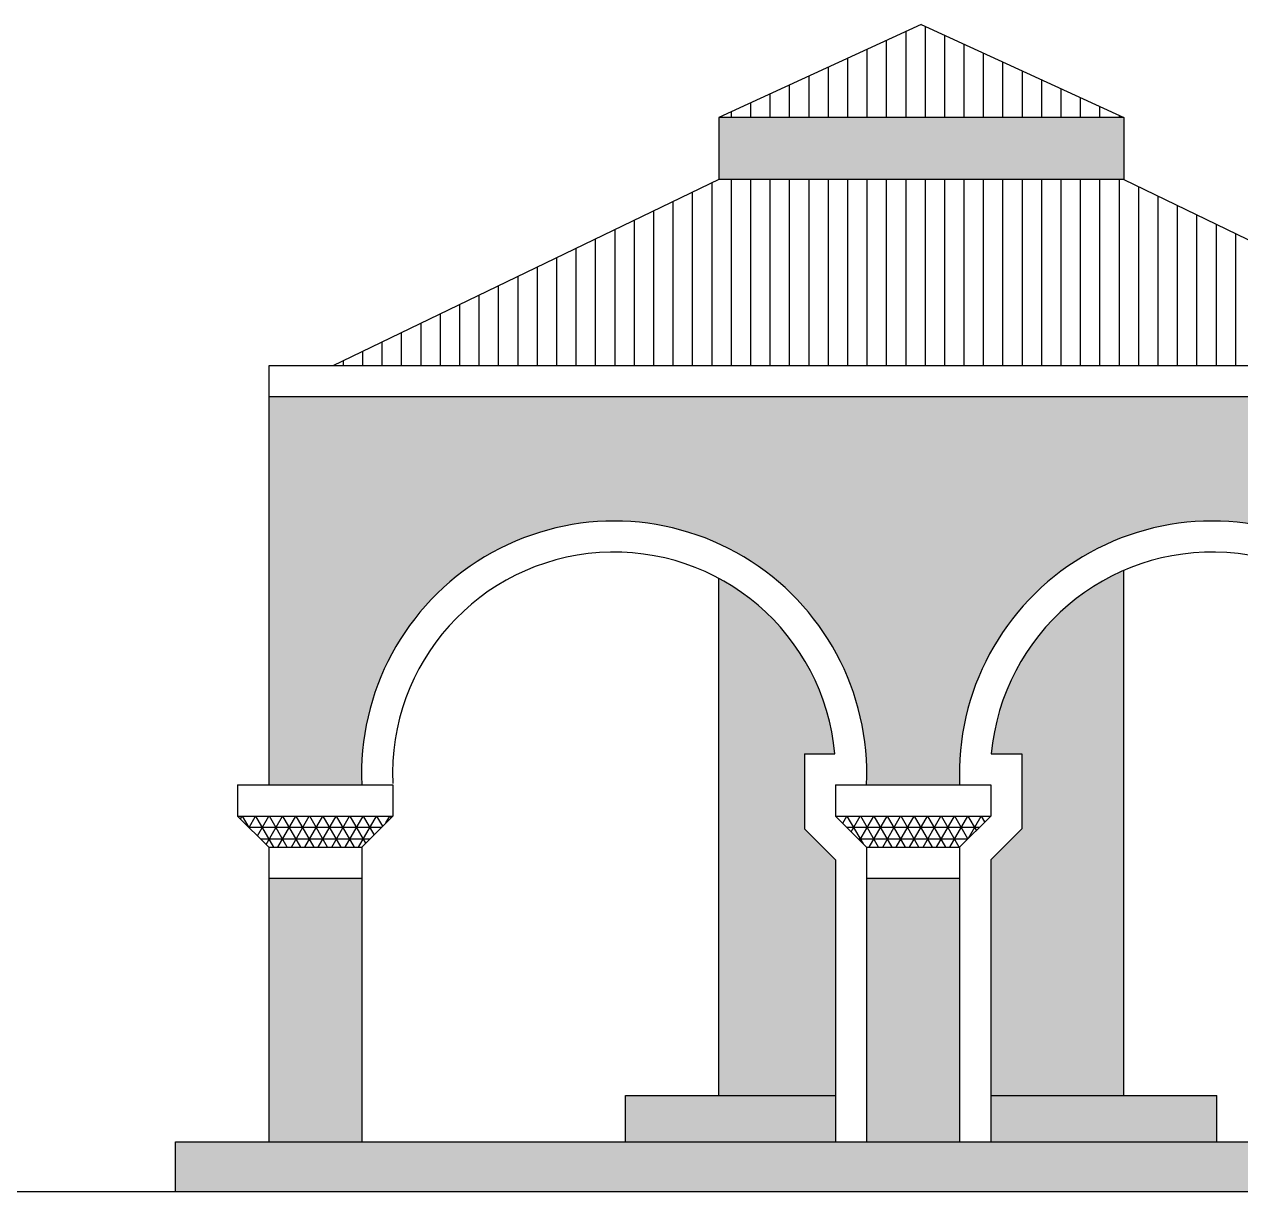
# Model space of a CAD drawing. Extents: x 9483 to 67306, y -5730 to 5191.
# Drawn here: x 23647.3 to 24039.2, y -4111.9 to -3735.9 of the extents above; entities that cross this region are included whole.
import ezdxf

# ---------------------------------------------------------------- set-up
doc = ezdxf.new("R2010")
doc.units = 0
doc.header["$MEASUREMENT"] = 0
for name, color, linetype in [('duvar', 3, 'CONTINUOUS'), ('kolon', 1, 'CONTINUOUS'), ('yazı', 6, 'CONTINUOUS')]:
    doc.layers.add(name, color=color, linetype=linetype)

msp = doc.modelspace()

# ---------------------------------------------------------------- hatches: boundary and pattern name
at = {"layer": 'duvar'}
h = msp.add_hatch(color=256, dxfattribs=at)
h.dxf.hatch_style = 1
h.set_gradient(color1=(255, 223, 127), color2=(255, 251, 240), one_color=1, tint=0.97, name='CYLINDER')
h.paths.add_polyline_path([(24001.50504, -3785.85257), (24001.50504, -3765.85257), (23871.03085, -3765.85257), (23871.03085, -3785.85257)])
h = msp.add_hatch(color=256, dxfattribs=at)
h.dxf.hatch_style = 1
h.set_gradient(color1=(255, 191, 0), color2=(255, 219, 112), one_color=1, tint=0.72, name='CYLINDER')
h.paths.add_polyline_path([(24111.28115, -3980.54178), (24146.50504, -3980.54178), (24146.50504, -3855.85257), (23726.03085, -3855.85257), (23726.03085, -3980.85257), (23756.03085, -3980.85257, -1.045391209), (23918.6494, -3980.85257), (23948.6494, -3980.85257, -1.043393465)])
h.paths.add_polyline_path([(23948.6494, -4010.85257), (23918.6494, -4010.85257), (23918.6494, -4095.85257), (23948.6494, -4095.85257)])
h.paths.add_polyline_path([(23756.03085, -4010.85257), (23726.03085, -4010.85257), (23726.03085, -4095.85257), (23756.03085, -4095.85257)])
h.paths.add_polyline_path([(24111.26795, -4095.85257), (24146.50504, -4095.85257), (24146.50504, -4010.54178), (24111.26795, -4010.54178)])
h = msp.add_hatch(color=256, dxfattribs=at)
h.dxf.hatch_style = 1
h.set_gradient(color1=(255, 223, 127), color2=(255, 251, 240), one_color=1, tint=0.97, name='CYLINDER')
h.paths.add_polyline_path([(23908.6494, -4004.99471), (23898.6494, -3994.99471), (23898.6494, -3970.85257), (23908.44302, -3970.85257, 0.25260037), (23871.03085, -3914.30247), (23871.03085, -4080.85257), (23908.6494, -4080.85257)])
h.paths.add_polyline_path([(23908.6494, -4080.85257), (23841.03085, -4080.85257), (23841.03085, -4095.85257), (23908.6494, -4095.85257)])
h.paths.add_polyline_path([(24031.50504, -4080.85257), (23958.6494, -4080.85257), (23958.6494, -4095.85257), (24031.50504, -4095.85257)])
h.paths.add_polyline_path([(24001.50504, -3911.76803, 0.274396238), (23958.85577, -3970.85257), (23968.6494, -3970.85257), (23968.6494, -3994.99471), (23958.6494, -4004.99471), (23958.6494, -4080.85257), (24001.50504, -4080.85257)])
h.paths.add_polyline_path([(24176.50504, -4095.85257), (23696.03085, -4095.85257), (23696.03085, -4111.85257), (24176.50504, -4111.85257)])
h = msp.add_hatch(dxfattribs=at)
h.set_pattern_fill('NET3,_O', color=256, scale=30)
h.set_pattern_definition([(0, (187.611, -3188.2477), (0, 3.75), []), (60, (187.611, -3188.2477), (-3.24759526, 1.875), []), (120, (187.611, -3188.2477), (-3.24759526, -1.875), [])])
h.paths.add_polyline_path([(23756.03085, -4000.85257), (23766.03085, -3990.85257), (23716.03085, -3990.85257), (23726.03085, -4000.85257)])
h.paths.add_polyline_path([(23908.6494, -3990.85257), (23918.6494, -4000.85257), (23948.6494, -4000.85257), (23958.6494, -3990.85257)])
h.paths.add_polyline_path([(24101.50504, -3990.54178), (24111.50504, -4000.54178), (24146.50504, -4000.54178), (24156.50504, -3990.54178)])
at = {"layer": 'kolon'}
h = msp.add_hatch(dxfattribs=at)
h.set_pattern_fill('LINE,_O', color=256, scale=50, angle=90)
h.set_pattern_definition([(90, (187.611, -3188.248), (-6.25, 4e-16), [])])
h.paths.add_polyline_path([(23871.03085, -3765.85257), (24001.50504, -3765.85257), (23936.26795, -3735.85257)])
h.paths.add_polyline_path([(24125.79075, -3845.85257), (24001.50504, -3785.85257), (23871.03085, -3785.85257), (23746.74514, -3845.85257)])

# ---------------------------------------------------------------- linework, layer by layer
at = {"layer": 'duvar'}
for p, q in [((23871.03085, -3765.85257), (23871.03085, -3785.85257)), ((24001.50504, -3765.85257), (23871.03085, -3765.85257)), ((24001.50504, -3765.85257), (24001.50504, -3785.85257)), ((24001.50504, -3785.85257), (23871.03085, -3785.85257)), ((24146.50504, -3845.85257), (23726.03085, -3845.85257)), ((23726.03085, -3845.85257), (23726.03085, -3855.85257)), ((23726.03085, -3845.85257), (23726.03085, -3980.85257)), ((24146.50504, -3855.85257), (23726.03085, -3855.85257)), ((23871.03085, -4080.85257), (23871.03085, -3914.30247)), ((24001.50504, -4080.85257), (24001.50504, -3911.76803)), ((23898.6494, -3970.85257), (23908.44302, -3970.85257)), ((23898.6494, -3970.85257), (23898.6494, -3994.99471)), ((23958.85577, -3970.85257), (23968.6494, -3970.85257)), ((23968.6494, -3970.85257), (23968.6494, -3994.99471)), ((23716.03085, -3980.85257), (23766.03085, -3980.85257)), ((23716.03085, -3980.85257), (23716.03085, -3990.85257)), ((23766.03085, -3980.85257), (23766.03085, -3990.85257)), ((23908.6494, -3980.85257), (23908.6494, -3990.85257)), ((23908.6494, -3980.85257), (23958.6494, -3980.85257)), ((23958.6494, -3980.85257), (23958.6494, -3990.85257)), ((23716.03085, -3990.85257), (23766.03085, -3990.85257)), ((23716.03085, -3990.85257), (23726.03085, -4000.85257)), ((23756.03085, -4000.85257), (23766.03085, -3990.85257)), ((23908.6494, -3990.85257), (23918.6494, -4000.85257)), ((23908.6494, -3990.85257), (23958.6494, -3990.85257)), ((23948.6494, -4000.85257), (23958.6494, -3990.85257)), ((23898.6494, -3994.99471), (23908.6494, -4004.99471)), ((23958.6494, -4004.99471), (23968.6494, -3994.99471)), ((23726.03085, -4000.85257), (23726.03085, -4095.85257)), ((23726.03085, -4000.85257), (23756.03085, -4000.85257)), ((23756.03085, -4000.85257), (23756.03085, -4095.85257)), ((23918.6494, -4000.85257), (23918.6494, -4095.85257)), ((23918.6494, -4000.85257), (23948.6494, -4000.85257)), ((23948.6494, -4000.85257), (23948.6494, -4095.85257)), ((23908.6494, -4004.99471), (23908.6494, -4095.85257)), ((23958.6494, -4004.99471), (23958.6494, -4095.85257)), ((23726.03085, -4010.85257), (23756.03085, -4010.85257)), ((23756.03085, -4010.85257), (23756.03085, -4095.85257)), ((23918.6494, -4010.85257), (23948.6494, -4010.85257)), ((23841.03085, -4080.85257), (23908.6494, -4080.85257)), ((23841.03085, -4095.85257), (23841.03085, -4080.85257)), ((23958.6494, -4080.85257), (24031.50504, -4080.85257)), ((24031.50504, -4095.85257), (24031.50504, -4080.85257)), ((23696.03085, -4095.85257), (24176.50504, -4095.85257)), ((23696.03085, -4111.85257), (23696.03085, -4095.85257))]:
    msp.add_line(p, q, dxfattribs=at)
for centre, radius, start, end in [((23837.34012, -3977.24197), 81.3894, 357.4574078, 182.5425922), ((24029.95867, -3977.24197), 81.3894, 357.4574078, 182.5425922), ((23837.34012, -3977.24197), 71.3894, 5.1348824, 182.5425922), ((24029.95867, -3977.24197), 71.3894, 357.4574078, 174.8651176)]:
    msp.add_arc(centre, radius, start, end, dxfattribs=at)
at = {"layer": 'kolon'}
for p, q in [((23936.26795, -3735.85257), (23871.03085, -3765.85257)), ((23936.26795, -3735.85257), (24001.50504, -3765.85257)), ((23871.03085, -3785.85257), (23746.74514, -3845.85257)), ((24001.50504, -3785.85257), (24125.79075, -3845.85257))]:
    msp.add_line(p, q, dxfattribs=at)
at = {"layer": 'yazı'}
for p, q in [((23436.26795, -4111.85257), (24436.26795, -4111.85257)), ((23696.03085, -4111.85257), (24176.50504, -4111.85257))]:
    msp.add_line(p, q, dxfattribs=at)

doc.saveas('drawing.dxf')
